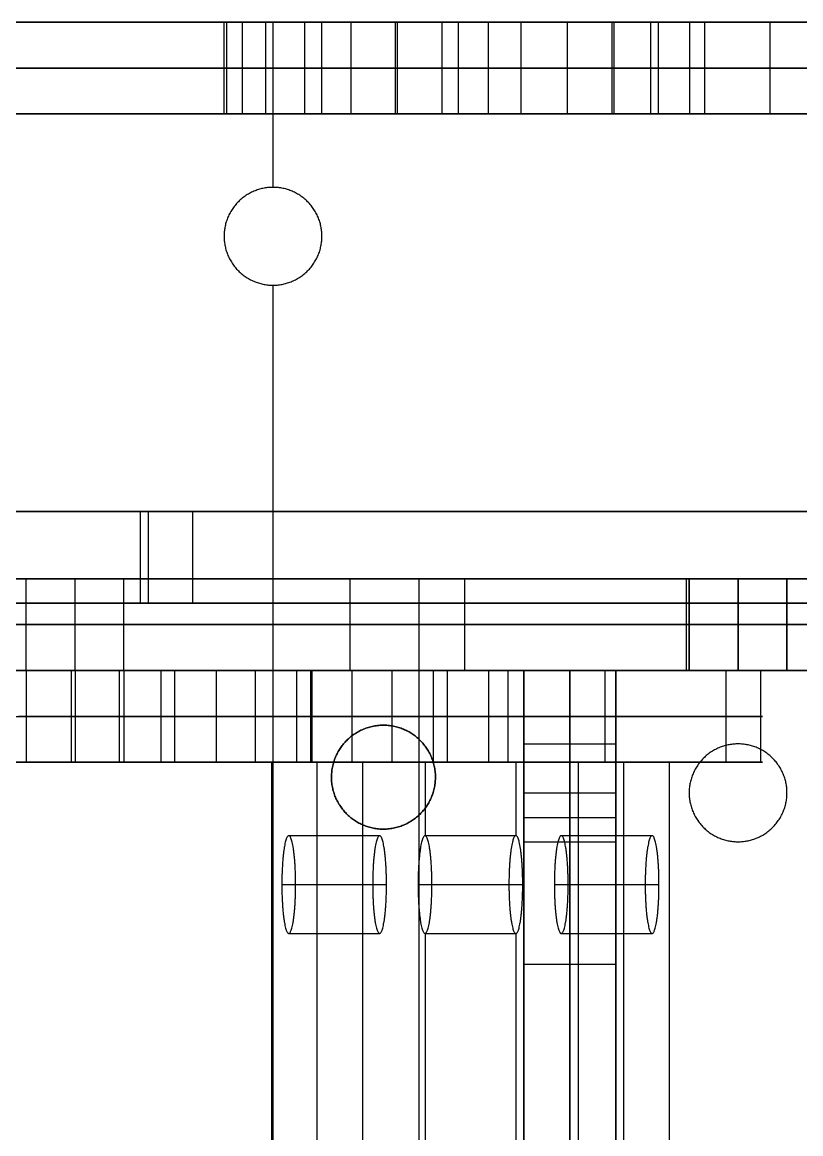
# Model space of a CAD drawing. Header units: millimetres. Extents: x -232 to 139, y -100 to 100.
# Drawn here: x 10.69 to 36.14, y 15.15 to 51.5 of the extents above; entities that cross this region are included whole.
import ezdxf

# ---------------------------------------------------------------- set-up
doc = ezdxf.new("R2010")
doc.units = ezdxf.units.MM
doc.header["$MEASUREMENT"] = 0
doc.layers.add('body', color=30, linetype='Continuous', true_color=0xff8000)

msp = doc.modelspace()

# ---------------------------------------------------------------- linework, layer by layer
at = {"layer": 'body'}
for p, q in [((18.887, 51.5, 90.817), (18.887, 51.5, 73.386)), ((18.887, 51.5, 46.123), (18.887, 51.5, 13.6)), ((18.887, 51.5, 10.4), (18.887, 51.5, 5)), ((30.014, 51.5, 57.149), (52.554, 51.5, 57.149)), ((18.887, 48.5, 90.817), (18.887, 48.5, 73.386)), ((18.887, 48.5, 46.123), (18.887, 48.5, 13.6)), ((18.887, 48.5, 10.4), (18.887, 48.5, 5)), ((18.887, 46.1, 5), (18.887, 48.5, 5)), ((18.887, 46.1, 8), (18.887, 48.5, 8)), ((30.014, 48.5, 57.149), (52.554, 48.5, 57.149)), ((18.887, 10.7, 5), (18.887, 42.9, 5)), ((18.887, 10.7, 8), (18.887, 42.9, 8)), ((61.395, 33.3, 229.141), (-11.074, 33.3, 229.141)), ((23.661, -33.3, 274.869), (23.661, 33.3, 274.869)), ((23.661, -33.3, 277.869), (23.661, 33.3, 277.869)), ((25.161, 33.3, 197.381), (25.161, 33.3, 274.869)), ((61.395, 30.3, 229.141), (-11.074, 30.3, 229.141)), ((25.858, 30.3, 125.732), (-5.192, 30.3, 130.148)), ((2.963, 30.3, 76.112), (20.151, 30.3, 196.98)), ((25.161, 30.3, 197.381), (25.161, 30.3, 274.869)), ((27.092, 10.695, 236.125), (27.092, 30.3, 236.125)), ((30.092, 10.695, 236.125), (30.092, 30.3, 236.125)), ((25.858, 27.3, 125.732), (-5.192, 27.3, 130.148)), ((2.963, 27.3, 76.112), (20.151, 27.3, 196.98)), ((23.857, 27.3, 132.966), (23.857, 24.9, 132.966)), ((26.827, 27.3, 132.543), (26.827, 24.9, 132.543)), ((23.857, 21.7, 132.966), (23.857, -21.7, 132.966)), ((26.827, 21.7, 132.543), (26.827, -21.7, 132.543))]:
    msp.add_line(p, q, dxfattribs=at)
for points in [[(69.887, 51.5, 5), (18.887, 51.5, 5), (-32.113, 51.5, 5)], [(-11.878, 51.5, 73.908), (2.749, 51.5, 59.261), (17.376, 51.5, 44.614)], [(0.406, 51.5, 109.298), (35.146, 51.5, 74.557), (69.887, 51.5, 39.816)], [(32.518, 51.5, 59.736), (17.891, 51.5, 74.383), (3.264, 51.5, 89.03)], [(17.287, 48.5, 12), (17.287, 50, 12), (17.287, 51.5, 12)], [(17.376, 48.5, 44.614), (17.376, 50, 44.614), (17.376, 51.5, 44.614)], [(17.376, 51.5, 44.614), (18.649, 51.5, 45.886), (19.923, 51.5, 47.158)], [(17.891, 48.5, 74.383), (17.891, 50, 74.383), (17.891, 51.5, 74.383)], [(18.649, 48.5, 45.886), (18.649, 50, 45.886), (18.649, 51.5, 45.886)], [(18.887, 48.5, 5), (18.887, 50, 5), (18.887, 51.5, 5)], [(18.887, 48.5, 10.4), (18.887, 50, 10.4), (18.887, 51.5, 10.4)], [(18.887, 48.5, 13.6), (18.887, 50, 13.6), (18.887, 51.5, 13.6)], [(19.923, 48.5, 47.158), (19.923, 50, 47.158), (19.923, 51.5, 47.158)], [(19.923, 51.5, 47.158), (21.442, 51.5, 45.637), (22.961, 51.5, 44.115)], [(20.487, 48.5, 12), (20.487, 50, 12), (20.487, 51.5, 12)], [(21.442, 48.5, 45.637), (21.442, 50, 45.637), (21.442, 51.5, 45.637)], [(22.895, 48.5, 50.126), (22.895, 50, 50.126), (22.895, 51.5, 50.126)], [(25.933, 51.5, 47.083), (24.414, 51.5, 48.605), (22.895, 51.5, 50.126)], [(22.895, 51.5, 50.126), (24.947, 51.5, 52.175), (26.999, 51.5, 54.224)], [(22.961, 48.5, 44.115), (22.961, 50, 44.115), (22.961, 51.5, 44.115)], [(24.414, 48.5, 48.605), (24.414, 50, 48.605), (24.414, 51.5, 48.605)], [(24.947, 48.5, 52.175), (24.947, 50, 52.175), (24.947, 51.5, 52.175)], [(25.931, 48.5, 44.113), (25.931, 50, 44.113), (25.931, 51.5, 44.113)], [(25.933, 48.5, 47.083), (25.933, 50, 47.083), (25.933, 51.5, 47.083)], [(26.999, 51.5, 54.224), (28.518, 51.5, 52.703), (30.037, 51.5, 51.182)], [(26.999, 48.5, 54.224), (26.999, 50, 54.224), (26.999, 51.5, 54.224)], [(28.518, 48.5, 52.703), (28.518, 50, 52.703), (28.518, 51.5, 52.703)], [(29.971, 48.5, 57.192), (29.971, 50, 57.192), (29.971, 51.5, 57.192)], [(33.009, 51.5, 54.149), (31.49, 51.5, 55.671), (29.971, 51.5, 57.192)], [(29.971, 51.5, 57.192), (31.244, 51.5, 58.464), (32.518, 51.5, 59.736)], [(30.037, 48.5, 51.182), (30.037, 50, 51.182), (30.037, 51.5, 51.182)], [(31.244, 48.5, 58.464), (31.244, 50, 58.464), (31.244, 51.5, 58.464)], [(31.49, 48.5, 55.671), (31.49, 50, 55.671), (31.49, 51.5, 55.671)], [(32.518, 48.5, 59.736), (32.518, 50, 59.736), (32.518, 51.5, 59.736)], [(33.007, 48.5, 51.18), (33.007, 50, 51.18), (33.007, 51.5, 51.18)], [(33.009, 48.5, 54.149), (33.009, 50, 54.149), (33.009, 51.5, 54.149)], [(35.146, 48.5, 74.557), (35.146, 50, 74.557), (35.146, 51.5, 74.557)], [(69.887, 50, 5), (18.887, 50, 5), (-32.113, 50, 5)], [(-11.878, 50, 73.908), (2.749, 50, 59.261), (17.376, 50, 44.614)], [(0.406, 50, 109.298), (35.146, 50, 74.557), (69.887, 50, 39.816)], [(32.518, 50, 59.736), (17.891, 50, 74.383), (3.264, 50, 89.03)], [(17.376, 50, 44.614), (18.649, 50, 45.886), (19.923, 50, 47.158)], [(19.923, 50, 47.158), (21.442, 50, 45.637), (22.961, 50, 44.115)], [(25.933, 50, 47.083), (24.414, 50, 48.605), (22.895, 50, 50.126)], [(22.895, 50, 50.126), (24.947, 50, 52.175), (26.999, 50, 54.224)], [(26.999, 50, 54.224), (28.518, 50, 52.703), (30.037, 50, 51.182)], [(33.009, 50, 54.149), (31.49, 50, 55.671), (29.971, 50, 57.192)], [(29.971, 50, 57.192), (31.244, 50, 58.464), (32.518, 50, 59.736)], [(69.887, 48.5, 5), (18.887, 48.5, 5), (-32.113, 48.5, 5)], [(66.887, 48.5, 5), (18.887, 48.5, 5), (-29.113, 48.5, 5)], [(66.887, 48.5, 8), (18.887, 48.5, 8), (-29.113, 48.5, 8)], [(66.887, 48.5, 6.5), (18.887, 48.5, 6.5), (-29.113, 48.5, 6.5)], [(-11.878, 48.5, 73.908), (2.749, 48.5, 59.261), (17.376, 48.5, 44.614)], [(0.406, 48.5, 109.298), (35.146, 48.5, 74.557), (69.887, 48.5, 39.816)], [(32.518, 48.5, 59.736), (17.891, 48.5, 74.383), (3.264, 48.5, 89.03)], [(17.376, 48.5, 44.614), (18.649, 48.5, 45.886), (19.923, 48.5, 47.158)], [(18.887, 48.5, 5), (18.887, 48.5, 6.5), (18.887, 48.5, 8)], [(19.923, 48.5, 47.158), (21.442, 48.5, 45.637), (22.961, 48.5, 44.115)], [(25.933, 48.5, 47.083), (24.414, 48.5, 48.605), (22.895, 48.5, 50.126)], [(22.895, 48.5, 50.126), (24.947, 48.5, 52.175), (26.999, 48.5, 54.224)], [(26.999, 48.5, 54.224), (28.518, 48.5, 52.703), (30.037, 48.5, 51.182)], [(33.009, 48.5, 54.149), (31.49, 48.5, 55.671), (29.971, 48.5, 57.192)], [(29.971, 48.5, 57.192), (31.244, 48.5, 58.464), (32.518, 48.5, 59.736)], [(18.887, 46.1, 8), (18.887, 46.1, 6.5), (18.887, 46.1, 5)], [(17.287, 44.5, 8), (17.287, 44.5, 6.5), (17.287, 44.5, 5)], [(20.487, 44.5, 8), (20.487, 44.5, 6.5), (20.487, 44.5, 5)], [(18.887, 42.9, 8), (18.887, 42.9, 6.5), (18.887, 42.9, 5)], [(14.543, 35.5, 71.814), (14.543, 34, 71.814), (14.543, 32.5, 71.814)], [(14.801, 35.5, 64.42), (14.801, 34, 64.42), (14.801, 32.5, 64.42)], [(14.801, 35.5, 64.42), (28.33, 35.5, 63.322), (41.86, 35.5, 62.223)], [(16.259, 35.5, 82.355), (16.259, 34, 82.355), (16.259, 32.5, 82.355)], [(43.091, 35.5, 80.177), (29.675, 35.5, 81.266), (16.259, 35.5, 82.355)], [(61.395, 33.3, 274.869), (23.661, 33.3, 274.869), (-14.074, 33.3, 274.869)], [(61.395, 33.3, 277.869), (23.661, 33.3, 277.869), (-14.074, 33.3, 277.869)], [(61.395, 33.3, 276.369), (23.661, 33.3, 276.369), (-14.074, 33.3, 276.369)], [(-11.074, 33.3, 274.869), (25.161, 33.3, 274.869), (61.395, 33.3, 274.869)], [(10.814, 30.3, 192.408), (10.814, 31.8, 192.408), (10.814, 33.3, 192.408)], [(12.414, 30.3, 183.414), (12.414, 31.8, 183.414), (12.414, 33.3, 183.414)], [(12.414, 30.3, 194.008), (12.414, 31.8, 194.008), (12.414, 33.3, 194.008)], [(12.414, 30.3, 190.808), (12.414, 31.8, 190.808), (12.414, 33.3, 190.808)], [(14.014, 30.3, 192.408), (14.014, 31.8, 192.408), (14.014, 33.3, 192.408)], [(21.407, 30.3, 197.381), (21.407, 31.8, 197.381), (21.407, 33.3, 197.381)], [(43.407, 33.3, 197.38), (32.407, 33.3, 197.381), (21.407, 33.3, 197.381)], [(21.407, 30.3, 192.408), (21.407, 31.8, 192.408), (21.407, 33.3, 192.408)], [(21.407, 33.3, 197.381), (21.407, 33.3, 194.894), (21.407, 33.3, 192.408)], [(21.407, 30.3, 194.894), (21.407, 31.8, 194.894), (21.407, 33.3, 194.894)], [(23.661, 33.3, 274.869), (23.661, 33.3, 276.369), (23.661, 33.3, 277.869)], [(25.161, 30.3, 274.869), (25.161, 31.8, 274.869), (25.161, 33.3, 274.869)], [(32.407, 30.3, 197.381), (32.407, 31.8, 197.381), (32.407, 33.3, 197.381)], [(32.492, 33.3, 270.869), (32.492, 31.8, 270.869), (32.492, 30.3, 270.869)], [(32.492, 33.3, 221.408), (32.492, 31.8, 221.408), (32.492, 30.3, 221.408)], [(32.492, 30.3, 246.138), (32.492, 31.8, 246.138), (32.492, 33.3, 246.138)], [(34.092, 33.3, 269.269), (34.092, 31.8, 269.269), (34.092, 30.3, 269.269)], [(34.092, 33.3, 272.469), (34.092, 31.8, 272.469), (34.092, 30.3, 272.469)], [(34.092, 33.3, 219.808), (34.092, 31.8, 219.808), (34.092, 30.3, 219.808)], [(34.092, 33.3, 223.008), (34.092, 31.8, 223.008), (34.092, 30.3, 223.008)], [(34.092, 30.3, 247.738), (34.092, 31.8, 247.738), (34.092, 33.3, 247.738)], [(34.092, 30.3, 244.538), (34.092, 31.8, 244.538), (34.092, 33.3, 244.538)], [(35.692, 33.3, 270.869), (35.692, 31.8, 270.869), (35.692, 30.3, 270.869)], [(35.692, 33.3, 221.408), (35.692, 31.8, 221.408), (35.692, 30.3, 221.408)], [(35.692, 30.3, 246.138), (35.692, 31.8, 246.138), (35.692, 33.3, 246.138)], [(14.801, 32.5, 64.42), (28.33, 32.5, 63.322), (41.86, 32.5, 62.223)], [(43.091, 32.5, 80.177), (29.675, 32.5, 81.266), (16.259, 32.5, 82.355)], [(-11.074, 31.8, 274.869), (25.161, 31.8, 274.869), (61.395, 31.8, 274.869)], [(43.407, 31.8, 197.38), (32.407, 31.8, 197.381), (21.407, 31.8, 197.381)], [(21.407, 31.8, 197.381), (21.407, 31.8, 194.894), (21.407, 31.8, 192.408)], [(-11.074, 30.3, 274.869), (25.161, 30.3, 274.869), (61.395, 30.3, 274.869)], [(29.74, 30.3, 195.616), (20.151, 30.3, 196.98), (10.562, 30.3, 198.344)], [(10.814, 30.3, 192.408), (10.814, 28.8, 192.408), (10.814, 27.3, 192.408)], [(12.286, 30.3, 61.995), (12.286, 28.8, 61.995), (12.286, 27.3, 61.995)], [(12.414, 30.3, 190.808), (12.414, 28.8, 190.808), (12.414, 27.3, 190.808)], [(12.414, 30.3, 194.008), (12.414, 28.8, 194.008), (12.414, 27.3, 194.008)], [(13.857, 30.3, 102.426), (13.857, 28.8, 102.426), (13.857, 27.3, 102.426)], [(14.014, 30.3, 192.408), (14.014, 28.8, 192.408), (14.014, 27.3, 192.408)], [(15.216, 30.3, 100.617), (15.216, 28.8, 100.617), (15.216, 27.3, 100.617)], [(15.667, 30.3, 103.785), (15.667, 28.8, 103.785), (15.667, 27.3, 103.785)], [(17.025, 30.3, 101.975), (17.025, 28.8, 101.975), (17.025, 27.3, 101.975)], [(18.299, 30.3, 72.577), (26.565, 30.3, 130.706), (34.831, 30.3, 188.834)], [(18.299, 30.3, 72.577), (18.299, 28.8, 72.577), (18.299, 27.3, 72.577)], [(18.312, 27.3, 133.754), (18.312, 28.8, 133.754), (18.312, 30.3, 133.754)], [(19.671, 27.3, 131.945), (19.671, 28.8, 131.945), (19.671, 30.3, 131.945)], [(20.122, 27.3, 135.113), (20.122, 28.8, 135.113), (20.122, 30.3, 135.113)], [(20.151, 30.3, 196.98), (20.151, 28.8, 196.98), (20.151, 27.3, 196.98)], [(43.407, 30.3, 197.38), (32.407, 30.3, 197.381), (21.407, 30.3, 197.381)], [(21.407, 30.3, 197.381), (21.407, 30.3, 194.894), (21.407, 30.3, 192.408)], [(21.48, 27.3, 133.304), (21.48, 28.8, 133.304), (21.48, 30.3, 133.304)], [(22.767, 30.3, 165.083), (22.767, 28.8, 165.083), (22.767, 27.3, 165.083)], [(24.126, 30.3, 163.273), (24.126, 28.8, 163.273), (24.126, 27.3, 163.273)], [(24.577, 30.3, 166.441), (24.577, 28.8, 166.441), (24.577, 27.3, 166.441)], [(25.935, 30.3, 164.632), (25.935, 28.8, 164.632), (25.935, 27.3, 164.632)], [(26.565, 30.3, 130.706), (26.565, 28.8, 130.706), (26.565, 27.3, 130.706)], [(27.092, 20.695, 217.408), (27.092, 25.498, 217.408), (27.092, 30.3, 217.408)], [(27.092, 30.3, 217.408), (28.592, 30.3, 217.408), (30.092, 30.3, 217.408)], [(27.092, 30.3, 217.408), (27.092, 30.3, 246.138), (27.092, 30.3, 274.869)], [(27.092, 30.3, 274.869), (28.592, 30.3, 274.869), (30.092, 30.3, 274.869)], [(27.092, 30.3, 274.869), (27.092, 0, 274.869), (27.092, -30.3, 274.869)], [(27.092, 30.3, 246.138), (28.592, 30.3, 246.138), (30.092, 30.3, 246.138)], [(28.592, 20.695, 217.408), (28.592, 25.498, 217.408), (28.592, 30.3, 217.408)], [(28.592, 30.3, 217.408), (28.592, 30.3, 246.138), (28.592, 30.3, 274.869)], [(28.592, 30.3, 274.869), (28.592, 0, 274.869), (28.592, -30.3, 274.869)], [(29.74, 30.3, 195.616), (29.74, 28.8, 195.616), (29.74, 27.3, 195.616)], [(30.092, 20.695, 217.408), (30.092, 25.498, 217.408), (30.092, 30.3, 217.408)], [(30.092, 30.3, 217.408), (30.092, 30.3, 246.138), (30.092, 30.3, 274.869)], [(30.092, 30.3, 274.869), (30.092, 0, 274.869), (30.092, -30.3, 274.869)], [(33.691, 30.3, 193.28), (33.691, 28.8, 193.28), (33.691, 27.3, 193.28)], [(34.831, 30.3, 188.834), (34.831, 28.8, 188.834), (34.831, 27.3, 188.834)], [(29.74, 28.8, 195.616), (20.151, 28.8, 196.98), (10.562, 28.8, 198.344)], [(18.299, 28.8, 72.577), (26.565, 28.8, 130.706), (34.831, 28.8, 188.834)], [(23.59, 28.114, 5), (23.59, 28.114, 6.5), (23.59, 28.114, 8)], [(21.195, 27.904, 5), (21.195, 27.904, 6.5), (21.195, 27.904, 8)], [(27.092, 27.9, 246.138), (28.592, 27.9, 246.138), (30.092, 27.9, 246.138)], [(27.092, 27.9, 221.408), (28.592, 27.9, 221.408), (30.092, 27.9, 221.408)], [(27.092, 27.9, 270.869), (28.592, 27.9, 270.869), (30.092, 27.9, 270.869)], [(34.092, 27.9, 274.869), (34.092, 27.9, 276.369), (34.092, 27.9, 277.869)], [(29.74, 27.3, 195.616), (20.151, 27.3, 196.98), (10.562, 27.3, 198.344)], [(18.299, 27.3, 72.577), (26.565, 27.3, 130.706), (34.831, 27.3, 188.834)], [(21.809, 27.3, 97.255), (20.323, 27.3, 97.466), (18.838, 27.3, 97.677)], [(28.875, 27.3, 168.254), (23.857, 27.3, 132.966), (18.838, 27.3, 97.677)], [(18.838, 27.3, 97.677), (18.838, 0, 97.677), (18.838, -27.3, 97.677)], [(30.36, 27.3, 168.043), (25.342, 27.3, 132.755), (20.323, 27.3, 97.466)], [(20.323, 27.3, 97.466), (20.323, 0, 97.466), (20.323, -27.3, 97.466)], [(31.845, 27.3, 167.832), (26.827, 27.3, 132.543), (21.809, 27.3, 97.255)], [(21.809, 27.3, 97.255), (21.809, 0, 97.255), (21.809, -27.3, 97.255)], [(26.827, 27.3, 132.543), (25.342, 27.3, 132.755), (23.857, 27.3, 132.966)], [(31.845, 27.3, 167.832), (30.36, 27.3, 168.043), (28.875, 27.3, 168.254)], [(28.875, -27.3, 168.254), (28.875, 0, 168.254), (28.875, 27.3, 168.254)], [(30.36, -27.3, 168.043), (30.36, 0, 168.043), (30.36, 27.3, 168.043)], [(31.845, -27.3, 167.832), (31.845, 0, 167.832), (31.845, 27.3, 167.832)], [(27.092, 26.3, 219.808), (28.592, 26.3, 219.808), (30.092, 26.3, 219.808)], [(27.092, 26.3, 223.008), (28.592, 26.3, 223.008), (30.092, 26.3, 223.008)], [(27.092, 26.3, 247.738), (28.592, 26.3, 247.738), (30.092, 26.3, 247.738)], [(27.092, 26.3, 244.538), (28.592, 26.3, 244.538), (30.092, 26.3, 244.538)], [(27.092, 26.3, 269.269), (28.592, 26.3, 269.269), (30.092, 26.3, 269.269)], [(27.092, 26.3, 272.469), (28.592, 26.3, 272.469), (30.092, 26.3, 272.469)], [(32.492, 26.3, 274.869), (32.492, 26.3, 276.369), (32.492, 26.3, 277.869)], [(35.692, 26.3, 274.869), (35.692, 26.3, 276.369), (35.692, 26.3, 277.869)], [(21.405, 25.509, 5), (21.405, 25.509, 6.5), (21.405, 25.509, 8)], [(23.8, 25.719, 5), (23.8, 25.719, 6.5), (23.8, 25.719, 8)], [(27.092, 25.498, 217.408), (28.592, 25.498, 217.408), (30.092, 25.498, 217.408)], [(19.402, 24.9, 101.637), (20.887, 24.9, 101.426), (22.372, 24.9, 101.215)], [(23.857, 24.9, 132.966), (25.342, 24.9, 132.755), (26.827, 24.9, 132.543)], [(28.311, 24.9, 164.294), (29.797, 24.9, 164.083), (31.282, 24.9, 163.872)], [(27.092, 24.7, 221.408), (28.592, 24.7, 221.408), (30.092, 24.7, 221.408)], [(27.092, 24.7, 270.869), (28.592, 24.7, 270.869), (30.092, 24.7, 270.869)], [(27.092, 24.7, 246.138), (28.592, 24.7, 246.138), (30.092, 24.7, 246.138)], [(34.092, 24.7, 274.869), (34.092, 24.7, 276.369), (34.092, 24.7, 277.869)], [(19.176, 23.3, 100.053), (20.661, 23.3, 99.842), (22.146, 23.3, 99.631)], [(19.627, 23.3, 103.222), (21.112, 23.3, 103.01), (22.597, 23.3, 102.799)], [(23.631, 23.3, 131.382), (25.116, 23.3, 131.171), (26.601, 23.3, 130.959)], [(24.082, 23.3, 134.55), (25.567, 23.3, 134.339), (27.052, 23.3, 134.128)], [(28.086, 23.3, 162.71), (29.571, 23.3, 162.499), (31.056, 23.3, 162.288)], [(28.537, 23.3, 165.878), (30.022, 23.3, 165.667), (31.507, 23.3, 165.456)], [(19.402, 21.7, 101.637), (20.887, 21.7, 101.426), (22.372, 21.7, 101.215)], [(23.857, 21.7, 132.966), (25.342, 21.7, 132.755), (26.827, 21.7, 132.543)], [(28.311, 21.7, 164.294), (29.797, 21.7, 164.083), (31.282, 21.7, 163.872)], [(27.092, -20.695, 197.381), (27.092, 0, 197.381), (27.092, 20.695, 197.381)], [(27.092, 20.695, 197.381), (28.592, 20.695, 197.381), (30.092, 20.695, 197.381)], [(27.092, 20.695, 197.381), (27.092, 20.695, 207.394), (27.092, 20.695, 217.408)], [(27.092, 20.695, 217.408), (28.592, 20.695, 217.408), (30.092, 20.695, 217.408)], [(27.092, 20.695, 207.394), (28.592, 20.695, 207.394), (30.092, 20.695, 207.394)], [(28.592, -20.695, 197.381), (28.592, 0, 197.381), (28.592, 20.695, 197.381)], [(28.592, 20.695, 197.381), (28.592, 20.695, 207.394), (28.592, 20.695, 217.408)], [(30.092, -20.695, 197.381), (30.092, 0, 197.381), (30.092, 20.695, 197.381)], [(30.092, 20.695, 197.381), (30.092, 20.695, 207.394), (30.092, 20.695, 217.408)]]:
    msp.add_open_spline(points, degree=2, dxfattribs=at)
at = {"layer": 'body', "extrusion": (4.66294e-14, 1, 0)}
msp.add_rational_spline([(20.487, 51.5, 12), (20.487, 51.5, 13.6), (18.887, 51.5, 13.6), (17.287, 51.5, 13.6), (17.287, 51.5, 12), (17.287, 51.5, 10.4), (18.887, 51.5, 10.4), (20.487, 51.5, 10.4), (20.487, 51.5, 12)], [0.999999860338, 0.707106851018, 1, 0.707106781187, 1, 0.707106781187, 1, 0.707106781187, 1], degree=2, knots=[0, 0, 0, 2.513274, 2.513274, 5.026548, 5.026548, 7.539822, 7.539822, 10.053096, 10.053096, 10.053096], dxfattribs=at)
at = {"layer": 'body', "extrusion": (-1.51924e-13, -1, 1.30034e-15)}
for points in [[(22.961, 51.5, 44.115), (24.445, 51.5, 42.629), (25.931, 51.5, 44.113), (27.417, 51.5, 45.597), (25.933, 51.5, 47.083)], [(22.961, 50, 44.115), (24.445, 50, 42.629), (25.931, 50, 44.113), (27.417, 50, 45.597), (25.933, 50, 47.083)], [(22.961, 48.5, 44.115), (24.445, 48.5, 42.629), (25.931, 48.5, 44.113), (27.417, 48.5, 45.597), (25.933, 48.5, 47.083)]]:
    msp.add_rational_spline(points, [1, 0.707106781187, 1, 0.707106781187, 1], degree=2, knots=[514.456838, 514.456838, 514.456838, 517.75551, 517.75551, 521.054182, 521.054182, 521.054182], dxfattribs=at)
at = {"layer": 'body', "extrusion": (1.5073e-13, 1, 2.28926e-15)}
msp.add_rational_spline([(30.037, 51.5, 51.182), (31.521, 51.5, 49.696), (33.007, 51.5, 51.18), (34.493, 51.5, 52.663), (33.009, 51.5, 54.149)], [1, 0.707106781187, 1, 0.707106781187, 1], degree=2, knots=[365.864804, 365.864804, 365.864804, 369.163476, 369.163476, 372.462148, 372.462148, 372.462148], dxfattribs=at)
at = {"layer": 'body', "extrusion": (1.51924e-13, 1, -1.30034e-15)}
for points in [[(30.037, 50, 51.182), (31.521, 50, 49.696), (33.007, 50, 51.18), (34.493, 50, 52.663), (33.009, 50, 54.149)], [(30.037, 48.5, 51.182), (31.521, 48.5, 49.696), (33.007, 48.5, 51.18), (34.493, 48.5, 52.663), (33.009, 48.5, 54.149)]]:
    msp.add_rational_spline(points, [1, 0.707106781187, 1, 0.707106781187, 1], degree=2, knots=[365.864804, 365.864804, 365.864804, 369.163476, 369.163476, 372.462148, 372.462148, 372.462148], dxfattribs=at)
at = {"layer": 'body', "extrusion": (2.66454e-14, 1, 0)}
msp.add_rational_spline([(20.487, 48.5, 12), (20.487, 48.5, 13.6), (18.887, 48.5, 13.6), (17.287, 48.5, 13.6), (17.287, 48.5, 12), (17.287, 48.5, 10.4), (18.887, 48.5, 10.4), (20.487, 48.5, 10.4), (20.487, 48.5, 12)], [0.999999860338, 0.707106851018, 1, 0.707106781187, 1, 0.707106781187, 1, 0.707106781187, 1], degree=2, knots=[0, 0, 0, 2.513274, 2.513274, 5.026548, 5.026548, 7.539822, 7.539822, 10.053096, 10.053096, 10.053096], dxfattribs=at)
at = {"layer": 'body'}
for points, weights, knots in [([(18.887, 46.1, 5), (20.487, 46.1, 5), (20.487, 44.5, 5), (20.487, 42.9, 5), (18.887, 42.9, 5), (17.287, 42.9, 5), (17.287, 44.5, 5), (17.287, 46.1, 5), (18.887, 46.1, 5)], [0.999999860338, 0.707106851018, 1, 0.707106781187, 1, 0.707106781187, 1, 0.707106781187, 1], [0, 0, 0, 2.513274, 2.513274, 5.026548, 5.026548, 7.539822, 7.539822, 10.053096, 10.053096, 10.053096]), ([(18.887, 46.1, 8), (20.487, 46.1, 8), (20.487, 44.5, 8), (20.487, 42.9, 8), (18.887, 42.9, 8), (17.287, 42.9, 8), (17.287, 44.5, 8), (17.287, 46.1, 8), (18.887, 46.1, 8)], [0.999999860338, 0.707106851018, 1, 0.707106781187, 1, 0.707106781187, 1, 0.707106781187, 1], [0, 0, 0, 2.513274, 2.513274, 5.026548, 5.026548, 7.539822, 7.539822, 10.053096, 10.053096, 10.053096]), ([(23.8, 25.719, 5), (22.707, 24.417, 5), (21.405, 25.509, 5), (20.103, 26.602, 5), (21.195, 27.904, 5), (22.288, 29.207, 5), (23.59, 28.114, 5), (24.893, 27.021, 5), (23.8, 25.719, 5)], [0.999999860338, 0.707106851018, 1, 0.707106781187, 1, 0.707106781187, 1, 0.707106781187, 1], [-10.681415, -10.681415, -10.681415, -8.011062, -8.011062, -5.340708, -5.340708, -2.670354, -2.670354, 0, 0, 0]), ([(23.8, 25.719, 8), (22.707, 24.417, 8), (21.405, 25.509, 8), (20.103, 26.602, 8), (21.195, 27.904, 8), (22.288, 29.207, 8), (23.59, 28.114, 8), (24.893, 27.021, 8), (23.8, 25.719, 8)], [0.999999860338, 0.707106851018, 1, 0.707106781187, 1, 0.707106781187, 1, 0.707106781187, 1], [-10.681415, -10.681415, -10.681415, -8.011062, -8.011062, -5.340708, -5.340708, -2.670354, -2.670354, 0, 0, 0]), ([(23.8, 25.719, 8), (24.893, 27.021, 8), (23.59, 28.114, 8), (22.288, 29.207, 8), (21.195, 27.904, 8), (20.103, 26.602, 8), (21.405, 25.509, 8), (22.707, 24.417, 8), (23.8, 25.719, 8)], [1, 0.707106781187, 1, 0.707106781187, 1, 0.707106781187, 1, 0.707106781187, 1], [0, 0, 0, 2.670354, 2.670354, 5.340708, 5.340708, 8.011061, 8.011061, 10.681415, 10.681415, 10.681415]), ([(34.092, 24.7, 274.869), (32.492, 24.7, 274.869), (32.492, 26.3, 274.869), (32.492, 27.9, 274.869), (34.092, 27.9, 274.869), (35.692, 27.9, 274.869), (35.692, 26.3, 274.869), (35.692, 24.7, 274.869), (34.092, 24.7, 274.869)], [1, 0.707106781187, 1, 0.707106781187, 1, 0.707106781187, 1, 0.707106781187, 1], [0, 0, 0, 2.513274, 2.513274, 5.026548, 5.026548, 7.539822, 7.539822, 10.053096, 10.053096, 10.053096]), ([(34.092, 24.7, 277.869), (32.492, 24.7, 277.869), (32.492, 26.3, 277.869), (32.492, 27.9, 277.869), (34.092, 27.9, 277.869), (35.692, 27.9, 277.869), (35.692, 26.3, 277.869), (35.692, 24.7, 277.869), (34.092, 24.7, 277.869)], [1, 0.707106781187, 1, 0.707106781187, 1, 0.707106781187, 1, 0.707106781187, 1], [0, 0, 0, 2.513274, 2.513274, 5.026548, 5.026548, 7.539822, 7.539822, 10.053096, 10.053096, 10.053096])]:
    msp.add_rational_spline(points, weights, degree=2, knots=knots, dxfattribs=at)
at = {"layer": 'body', "extrusion": (0, -1, 0)}
for points in [[(16.259, 35.5, 82.355), (10.447, 35.5, 92.28), (-0.766, 35.5, 89.721), (-11.978, 35.5, 87.163), (-12.91, 35.5, 75.7), (-13.842, 35.5, 64.237), (-3.19, 35.5, 59.901), (7.462, 35.5, 55.565), (14.801, 35.5, 64.42)], [(16.259, 32.5, 82.355), (10.447, 32.5, 92.28), (-0.766, 32.5, 89.721), (-11.978, 32.5, 87.163), (-12.91, 32.5, 75.7), (-13.842, 32.5, 64.237), (-3.19, 32.5, 59.901), (7.462, 32.5, 55.565), (14.801, 32.5, 64.42)]]:
    msp.add_rational_spline(points, [1, 0.806451334521, 1, 0.806451334521, 1, 0.806451334521, 1, 0.806451334521, 1], degree=2, knots=[0, 0, 0, 20.490675, 20.490675, 40.981349, 40.981349, 61.472024, 61.472024, 81.962699, 81.962699, 81.962699], dxfattribs=at)
at = {"layer": 'body', "extrusion": (0, 1, 0)}
for points, weights, knots in [([(14.543, 35.5, 71.814), (12.898, 35.5, 71.947), (13.032, 35.5, 73.592), (13.165, 35.5, 75.236), (14.81, 35.5, 75.103), (16.454, 35.5, 74.969), (16.321, 35.5, 73.325), (16.187, 35.5, 71.68), (14.543, 35.5, 71.814)], [1, 0.707106781187, 1, 0.707106781187, 1, 0.707106781187, 1, 0.707106781187, 1], [198.30624, 198.30624, 198.30624, 200.898054, 200.898054, 203.489868, 203.489868, 206.081682, 206.081682, 208.673496, 208.673496, 208.673496]), ([(21.407, 33.3, 192.408), (21.407, 33.3, 183.414), (12.414, 33.3, 183.414), (3.42, 33.3, 183.414), (3.42, 33.3, 192.408)], [1, 0.707106781187, 1, 0.707106781187, 1], [-621.510071, -621.510071, -621.510071, -607.382583, -607.382583, -593.255096, -593.255096, -593.255096]), ([(14.014, 33.3, 192.408), (14.014, 33.3, 194.008), (12.414, 33.3, 194.008), (10.814, 33.3, 194.008), (10.814, 33.3, 192.408), (10.814, 33.3, 190.808), (12.414, 33.3, 190.808), (14.014, 33.3, 190.808), (14.014, 33.3, 192.408)], [1, 0.707106781187, 1, 0.707106781187, 1, 0.707106781187, 1, 0.707106781187, 1], [-573.788103, -573.788103, -573.788103, -571.274829, -571.274829, -568.761555, -568.761555, -566.248281, -566.248281, -563.735007, -563.735007, -563.735007]), ([(14.543, 32.5, 71.814), (12.898, 32.5, 71.947), (13.032, 32.5, 73.592), (13.165, 32.5, 75.236), (14.81, 32.5, 75.103), (16.454, 32.5, 74.969), (16.321, 32.5, 73.325), (16.187, 32.5, 71.68), (14.543, 32.5, 71.814)], [1, 0.707106781187, 1, 0.707106781187, 1, 0.707106781187, 1, 0.707106781187, 1], [198.30624, 198.30624, 198.30624, 200.898054, 200.898054, 203.489868, 203.489868, 206.081682, 206.081682, 208.673496, 208.673496, 208.673496]), ([(21.407, 31.8, 192.408), (21.407, 31.8, 183.414), (12.414, 31.8, 183.414), (3.42, 31.8, 183.414), (3.42, 31.8, 192.408)], [1, 0.707106781187, 1, 0.707106781187, 1], [-621.510071, -621.510071, -621.510071, -607.382583, -607.382583, -593.255096, -593.255096, -593.255096]), ([(14.014, 31.8, 192.408), (14.014, 31.8, 194.008), (12.414, 31.8, 194.008), (10.814, 31.8, 194.008), (10.814, 31.8, 192.408), (10.814, 31.8, 190.808), (12.414, 31.8, 190.808), (14.014, 31.8, 190.808), (14.014, 31.8, 192.408)], [1, 0.707106781187, 1, 0.707106781187, 1, 0.707106781187, 1, 0.707106781187, 1], [-573.788103, -573.788103, -573.788103, -571.274829, -571.274829, -568.761555, -568.761555, -566.248281, -566.248281, -563.735007, -563.735007, -563.735007]), ([(14.014, 30.3, 192.408), (14.014, 30.3, 194.008), (12.414, 30.3, 194.008), (10.814, 30.3, 194.008), (10.814, 30.3, 192.408), (10.814, 30.3, 190.808), (12.414, 30.3, 190.808), (14.014, 30.3, 190.808), (14.014, 30.3, 192.408)], [1, 0.707106781187, 1, 0.707106781187, 1, 0.707106781187, 1, 0.707106781187, 1], [-573.788103, -573.788103, -573.788103, -571.274829, -571.274829, -568.761555, -568.761555, -566.248281, -566.248281, -563.735007, -563.735007, -563.735007])]:
    msp.add_rational_spline(points, weights, degree=2, knots=knots, dxfattribs=at)
at = {"layer": 'body', "extrusion": (-1.33227e-14, -1, 0)}
msp.add_rational_spline([(32.492, 33.3, 270.869), (32.492, 33.3, 269.269), (34.092, 33.3, 269.269), (35.692, 33.3, 269.269), (35.692, 33.3, 270.869), (35.692, 33.3, 272.469), (34.092, 33.3, 272.469), (32.492, 33.3, 272.469), (32.492, 33.3, 270.869)], [1, 0.707106781187, 1, 0.707106781187, 1, 0.707106781187, 1, 0.707106781187, 1], degree=2, knots=[-10.053096, -10.053096, -10.053096, -7.539822, -7.539822, -5.026548, -5.026548, -2.513274, -2.513274, 0, 0, 0], dxfattribs=at)
at = {"layer": 'body', "extrusion": (-2.22045e-15, -1, 0)}
msp.add_rational_spline([(32.492, 33.3, 221.408), (32.492, 33.3, 219.808), (34.092, 33.3, 219.808), (35.692, 33.3, 219.808), (35.692, 33.3, 221.408), (35.692, 33.3, 223.008), (34.092, 33.3, 223.008), (32.492, 33.3, 223.008), (32.492, 33.3, 221.408)], [0.999999860338, 0.707106851018, 1, 0.707106781187, 1, 0.707106781187, 1, 0.707106851018, 0.999999860338], degree=2, knots=[-10.053096, -10.053096, -10.053096, -7.539823, -7.539823, -5.026548, -5.026548, -2.513274, -2.513274, 0, 0, 0], dxfattribs=at)
at = {"layer": 'body', "extrusion": (-2.22045e-14, -1, 0)}
msp.add_rational_spline([(32.492, 33.3, 246.138), (32.492, 33.3, 244.538), (34.092, 33.3, 244.538), (35.692, 33.3, 244.538), (35.692, 33.3, 246.138), (35.692, 33.3, 247.738), (34.092, 33.3, 247.738), (32.492, 33.3, 247.738), (32.492, 33.3, 246.138)], [0.999999860338, 0.707106851018, 1, 0.707106781187, 1, 0.707106781187, 1, 0.707106851018, 0.999999860338], degree=2, knots=[-10.053096, -10.053096, -10.053096, -7.539823, -7.539823, -5.026548, -5.026548, -2.513274, -2.513274, 0, 0, 0], dxfattribs=at)
at = {"layer": 'body', "extrusion": (7.57574e-14, 1, -2.01687e-16)}
msp.add_rational_spline([(-12.751, 30.3, 76.993), (-13.83, 30.3, 70.479), (-9.926, 30.3, 65.154), (-6.022, 30.3, 59.829), (0.515, 30.3, 58.9), (7.052, 30.3, 57.97), (12.286, 30.3, 61.995), (17.52, 30.3, 66.021), (18.299, 30.3, 72.577)], [1, 0.921670239148, 1, 0.921670239148, 1, 0.921670239148, 1, 0.921670239148, 1], degree=2, knots=[-205.634691, -205.634691, -205.634691, -193.135582, -193.135582, -180.636473, -180.636473, -168.137364, -168.137364, -155.638255, -155.638255, -155.638255], dxfattribs=at)
at = {"layer": 'body', "extrusion": (2.12212e-29, 1, 3.95016e-16)}
msp.add_rational_spline([(21.407, 30.3, 192.408), (21.407, 30.3, 183.414), (12.414, 30.3, 183.414), (3.42, 30.3, 183.414), (3.42, 30.3, 192.408)], [1, 0.707106781187, 1, 0.707106781187, 1], degree=2, knots=[-621.510071, -621.510071, -621.510071, -607.382583, -607.382583, -593.255096, -593.255096, -593.255096], dxfattribs=at)
at = {"layer": 'body', "extrusion": (-7.54952e-14, -1, 2.41587e-19)}
for points in [[(14.014, 30.3, 192.408), (14.014, 30.3, 190.808), (12.414, 30.3, 190.808), (10.814, 30.3, 190.808), (10.814, 30.3, 192.408), (10.814, 30.3, 194.008), (12.414, 30.3, 194.008), (14.014, 30.3, 194.008), (14.014, 30.3, 192.408)], [(14.014, 28.8, 192.408), (14.014, 28.8, 190.808), (12.414, 28.8, 190.808), (10.814, 28.8, 190.808), (10.814, 28.8, 192.408), (10.814, 28.8, 194.008), (12.414, 28.8, 194.008), (14.014, 28.8, 194.008), (14.014, 28.8, 192.408)], [(14.014, 27.3, 192.408), (14.014, 27.3, 190.808), (12.414, 27.3, 190.808), (10.814, 27.3, 190.808), (10.814, 27.3, 192.408), (10.814, 27.3, 194.008), (12.414, 27.3, 194.008), (14.014, 27.3, 194.008), (14.014, 27.3, 192.408)]]:
    msp.add_rational_spline(points, [1, 0.707106781187, 1, 0.707106781187, 1, 0.707106781187, 1, 0.707106781187, 1], degree=2, knots=[-144.95684, -144.95684, -144.95684, -142.443566, -142.443566, -139.930292, -139.930292, -137.417018, -137.417018, -134.903744, -134.903744, -134.903744], dxfattribs=at)
at = {"layer": 'body', "extrusion": (2.81386e-13, -1, -4.00137e-14)}
for points, knots in [([(17.025, 30.3, 101.975), (16.8, 30.3, 100.391), (15.216, 30.3, 100.617), (13.632, 30.3, 100.842), (13.857, 30.3, 102.426), (14.083, 30.3, 104.01), (15.667, 30.3, 103.785), (17.251, 30.3, 103.559), (17.025, 30.3, 101.975)], [0, 0, 0, 2.513274, 2.513274, 5.026549, 5.026549, 7.539823, 7.539823, 10.053096, 10.053096, 10.053096]), ([(21.48, 30.3, 133.304), (21.255, 30.3, 131.72), (19.671, 30.3, 131.945), (18.087, 30.3, 132.17), (18.312, 30.3, 133.754), (18.538, 30.3, 135.338), (20.122, 30.3, 135.113), (21.706, 30.3, 134.888), (21.48, 30.3, 133.304)], [-10.053096, -10.053096, -10.053096, -7.539823, -7.539823, -5.026548, -5.026548, -2.513273, -2.513273, 0, 0, 0])]:
    msp.add_rational_spline(points, [0.999999860338, 0.707106851018, 1, 0.707106781187, 1, 0.707106781187, 1, 0.707106920849, 0.999999720675], degree=2, knots=knots, dxfattribs=at)
at = {"layer": 'body', "extrusion": (-2.81386e-13, 1, 4.00138e-14)}
msp.add_rational_spline([(25.935, 30.3, 164.632), (25.71, 30.3, 163.048), (24.126, 30.3, 163.273), (22.542, 30.3, 163.499), (22.767, 30.3, 165.083), (22.993, 30.3, 166.667), (24.577, 30.3, 166.441), (26.161, 30.3, 166.216), (25.935, 30.3, 164.632)], [0.999999720675, 0.707106920849, 1, 0.707106781187, 1, 0.707106781187, 1, 0.707106851018, 0.999999860338], degree=2, knots=[-10.053096, -10.053096, -10.053096, -7.539823, -7.539823, -5.026549, -5.026549, -2.513274, -2.513274, 0, 0, 0], dxfattribs=at)
at = {"layer": 'body', "extrusion": (7.68506e-14, 1, 5.96876e-16)}
msp.add_rational_spline([(34.831, 30.3, 188.834), (35.182, 30.3, 191.293), (33.691, 30.3, 193.28), (32.199, 30.3, 195.267), (29.74, 30.3, 195.616)], [1, 0.923841274541, 1, 0.923841274541, 1], degree=2, knots=[-361.272947, -361.272947, -361.272947, -356.562659, -356.562659, -351.852371, -351.852371, -351.852371], dxfattribs=at)
at = {"layer": 'body', "extrusion": (-1.11022e-14, -1, 0)}
msp.add_rational_spline([(32.492, 30.3, 270.869), (32.492, 30.3, 269.269), (34.092, 30.3, 269.269), (35.692, 30.3, 269.269), (35.692, 30.3, 270.869), (35.692, 30.3, 272.469), (34.092, 30.3, 272.469), (32.492, 30.3, 272.469), (32.492, 30.3, 270.869)], [1, 0.707106781187, 1, 0.707106781187, 1, 0.707106781187, 1, 0.707106781187, 1], degree=2, knots=[-10.053096, -10.053096, -10.053096, -7.539822, -7.539822, -5.026548, -5.026548, -2.513274, -2.513274, 0, 0, 0], dxfattribs=at)
at = {"layer": 'body', "extrusion": (-4.44089e-15, -1, 0)}
msp.add_rational_spline([(32.492, 30.3, 221.408), (32.492, 30.3, 219.808), (34.092, 30.3, 219.808), (35.692, 30.3, 219.808), (35.692, 30.3, 221.408), (35.692, 30.3, 223.008), (34.092, 30.3, 223.008), (32.492, 30.3, 223.008), (32.492, 30.3, 221.408)], [0.999999860338, 0.707106851018, 1, 0.707106781187, 1, 0.707106781187, 1, 0.707106851018, 0.999999860338], degree=2, knots=[-10.053096, -10.053096, -10.053096, -7.539823, -7.539823, -5.026548, -5.026548, -2.513274, -2.513274, 0, 0, 0], dxfattribs=at)
at = {"layer": 'body', "extrusion": (-1.55431e-14, -1, 0)}
msp.add_rational_spline([(32.492, 30.3, 246.138), (32.492, 30.3, 244.538), (34.092, 30.3, 244.538), (35.692, 30.3, 244.538), (35.692, 30.3, 246.138), (35.692, 30.3, 247.738), (34.092, 30.3, 247.738), (32.492, 30.3, 247.738), (32.492, 30.3, 246.138)], [0.999999860338, 0.707106851018, 1, 0.707106781187, 1, 0.707106781187, 1, 0.707106851018, 0.999999860338], degree=2, knots=[-10.053096, -10.053096, -10.053096, -7.539823, -7.539823, -5.026548, -5.026548, -2.513274, -2.513274, 0, 0, 0], dxfattribs=at)
at = {"layer": 'body', "extrusion": (7.58738e-14, 1, -2.91335e-16)}
msp.add_rational_spline([(-12.751, 28.8, 76.993), (-13.83, 28.8, 70.479), (-9.926, 28.8, 65.154), (-6.022, 28.8, 59.829), (0.515, 28.8, 58.9), (7.052, 28.8, 57.97), (12.286, 28.8, 61.995), (17.52, 28.8, 66.021), (18.299, 28.8, 72.577)], [1, 0.921670239148, 1, 0.921670239148, 1, 0.921670239148, 1, 0.921670239148, 1], degree=2, knots=[-205.634691, -205.634691, -205.634691, -193.135582, -193.135582, -180.636473, -180.636473, -168.137364, -168.137364, -155.638255, -155.638255, -155.638255], dxfattribs=at)
at = {"layer": 'body', "extrusion": (7.52335e-14, 1, -6.17076e-16)}
for points in [[(34.831, 28.8, 188.834), (35.182, 28.8, 191.293), (33.691, 28.8, 193.28), (32.199, 28.8, 195.267), (29.74, 28.8, 195.616)], [(34.831, 27.3, 188.834), (35.182, 27.3, 191.293), (33.691, 27.3, 193.28), (32.199, 27.3, 195.267), (29.74, 27.3, 195.616)]]:
    msp.add_rational_spline(points, [1, 0.923841274541, 1, 0.923841274541, 1], degree=2, knots=[-361.272947, -361.272947, -361.272947, -356.562659, -356.562659, -351.852371, -351.852371, -351.852371], dxfattribs=at)
at = {"layer": 'body', "extrusion": (-1, 1.11022e-14, 1.11022e-15)}
msp.add_rational_spline([(27.092, 24.7, 221.408), (27.092, 24.7, 223.008), (27.092, 26.3, 223.008), (27.092, 27.9, 223.008), (27.092, 27.9, 221.408), (27.092, 27.9, 219.808), (27.092, 26.3, 219.808), (27.092, 24.7, 219.808), (27.092, 24.7, 221.408)], [0.999999860338, 0.707106851018, 1, 0.707106781187, 1, 0.707106781187, 1, 0.707106851018, 0.999999860338], degree=2, knots=[0, 0, 0, 2.513274, 2.513274, 5.026548, 5.026548, 7.539823, 7.539823, 10.053096, 10.053096, 10.053096], dxfattribs=at)
at = {"layer": 'body', "extrusion": (-1, 1.33227e-14, -2.24604e-21)}
msp.add_rational_spline([(27.092, 27.9, 246.138), (27.092, 27.9, 244.538), (27.092, 26.3, 244.538), (27.092, 24.7, 244.538), (27.092, 24.7, 246.138), (27.092, 24.7, 247.738), (27.092, 26.3, 247.738), (27.092, 27.9, 247.738), (27.092, 27.9, 246.138)], [0.999999860338, 0.707106851018, 1, 0.707106781187, 1, 0.707106781187, 1, 0.707106781187, 1], degree=2, knots=[-10.053096, -10.053096, -10.053096, -7.539823, -7.539823, -5.026549, -5.026549, -2.513274, -2.513274, 0, 0, 0], dxfattribs=at)
at = {"layer": 'body', "extrusion": (1, -1.11022e-14, -1.11022e-15)}
msp.add_rational_spline([(27.092, 24.7, 270.869), (27.092, 24.7, 272.469), (27.092, 26.3, 272.469), (27.092, 27.9, 272.469), (27.092, 27.9, 270.869), (27.092, 27.9, 269.269), (27.092, 26.3, 269.269), (27.092, 24.7, 269.269), (27.092, 24.7, 270.869)], [0.999999860338, 0.707106851018, 1, 0.707106781187, 1, 0.707106781187, 1, 0.707106851018, 0.999999860338], degree=2, knots=[0, 0, 0, 2.513274, 2.513274, 5.026548, 5.026548, 7.539823, 7.539823, 10.053096, 10.053096, 10.053096], dxfattribs=at)
at = {"layer": 'body', "extrusion": (-1, 1.44329e-14, -5.5511e-16)}
msp.add_rational_spline([(30.092, 24.7, 221.408), (30.092, 24.7, 223.008), (30.092, 26.3, 223.008), (30.092, 27.9, 223.008), (30.092, 27.9, 221.408), (30.092, 27.9, 219.808), (30.092, 26.3, 219.808), (30.092, 24.7, 219.808), (30.092, 24.7, 221.408)], [0.999999860338, 0.707106851018, 1, 0.707106781187, 1, 0.707106781187, 1, 0.707106851018, 0.999999860338], degree=2, knots=[0, 0, 0, 2.513274, 2.513274, 5.026548, 5.026548, 7.539823, 7.539823, 10.053096, 10.053096, 10.053096], dxfattribs=at)
at = {"layer": 'body', "extrusion": (1, -1.33227e-14, 4.43734e-27)}
msp.add_rational_spline([(30.092, 27.9, 246.138), (30.092, 27.9, 244.538), (30.092, 26.3, 244.538), (30.092, 24.7, 244.538), (30.092, 24.7, 246.138), (30.092, 24.7, 247.738), (30.092, 26.3, 247.738), (30.092, 27.9, 247.738), (30.092, 27.9, 246.138)], [1, 0.707106781187, 1, 0.707106781187, 1, 0.707106781187, 1, 0.707106851018, 0.999999860338], degree=2, knots=[-10.053096, -10.053096, -10.053096, -7.539822, -7.539822, -5.026548, -5.026548, -2.513274, -2.513274, 0, 0, 0], dxfattribs=at)
at = {"layer": 'body', "extrusion": (1, -1.44329e-14, 5.5511e-16)}
msp.add_rational_spline([(30.092, 24.7, 270.869), (30.092, 24.7, 272.469), (30.092, 26.3, 272.469), (30.092, 27.9, 272.469), (30.092, 27.9, 270.869), (30.092, 27.9, 269.269), (30.092, 26.3, 269.269), (30.092, 24.7, 269.269), (30.092, 24.7, 270.869)], [0.999999860338, 0.707106851018, 1, 0.707106781187, 1, 0.707106781187, 1, 0.707106851018, 0.999999860338], degree=2, knots=[0, 0, 0, 2.513274, 2.513274, 5.026548, 5.026548, 7.539823, 7.539823, 10.053096, 10.053096, 10.053096], dxfattribs=at)
at = {"layer": 'body', "extrusion": (7.58571e-14, 1, -3.52379e-17)}
msp.add_rational_spline([(-12.751, 27.3, 76.993), (-13.83, 27.3, 70.479), (-9.926, 27.3, 65.154), (-6.022, 27.3, 59.829), (0.515, 27.3, 58.9), (7.052, 27.3, 57.97), (12.286, 27.3, 61.995), (17.52, 27.3, 66.021), (18.299, 27.3, 72.577)], [1, 0.921670239148, 1, 0.921670239148, 1, 0.921670239148, 1, 0.921670239148, 1], degree=2, knots=[-205.634691, -205.634691, -205.634691, -193.135582, -193.135582, -180.636473, -180.636473, -168.137364, -168.137364, -155.638255, -155.638255, -155.638255], dxfattribs=at)
at = {"layer": 'body', "extrusion": (2.82486e-13, -1, -4.017e-14)}
msp.add_rational_spline([(17.025, 27.3, 101.975), (16.8, 27.3, 100.391), (15.216, 27.3, 100.617), (13.632, 27.3, 100.842), (13.857, 27.3, 102.426), (14.083, 27.3, 104.01), (15.667, 27.3, 103.785), (17.251, 27.3, 103.559), (17.025, 27.3, 101.975)], [0.999999860338, 0.707106851018, 1, 0.707106781187, 1, 0.707106781187, 1, 0.707106920849, 0.999999720675], degree=2, knots=[0, 0, 0, 2.513274, 2.513274, 5.026549, 5.026549, 7.539823, 7.539823, 10.053096, 10.053096, 10.053096], dxfattribs=at)
at = {"layer": 'body', "extrusion": (-2.85153e-13, 1, 3.71852e-14)}
msp.add_rational_spline([(21.48, 27.3, 133.304), (21.255, 27.3, 131.72), (19.671, 27.3, 131.945), (18.087, 27.3, 132.17), (18.312, 27.3, 133.754), (18.538, 27.3, 135.338), (20.122, 27.3, 135.113), (21.706, 27.3, 134.888), (21.48, 27.3, 133.304)], [0.999999720675, 0.707106920849, 1, 0.707106781187, 1, 0.707106781187, 1, 0.707106851018, 0.999999860338], degree=2, knots=[-10.053096, -10.053096, -10.053096, -7.539823, -7.539823, -5.026549, -5.026549, -2.513274, -2.513274, 0, 0, 0], dxfattribs=at)
at = {"layer": 'body', "extrusion": (-2.80131e-13, 1, 4.09566e-14)}
msp.add_rational_spline([(25.935, 27.3, 164.632), (25.71, 27.3, 163.048), (24.126, 27.3, 163.273), (22.542, 27.3, 163.499), (22.767, 27.3, 165.083), (22.993, 27.3, 166.667), (24.577, 27.3, 166.441), (26.161, 27.3, 166.216), (25.935, 27.3, 164.632)], [0.999999720675, 0.707106920849, 1, 0.707106781187, 1, 0.707106781187, 1, 0.707106851018, 0.999999860338], degree=2, knots=[-10.053096, -10.053096, -10.053096, -7.539823, -7.539823, -5.026549, -5.026549, -2.513274, -2.513274, 0, 0, 0], dxfattribs=at)
at = {"layer": 'body', "extrusion": (-0.99004, -3.93565e-15, 0.140786)}
msp.add_rational_spline([(19.402, 21.7, 101.637), (19.176, 21.7, 100.053), (19.176, 23.3, 100.053), (19.176, 24.9, 100.053), (19.402, 24.9, 101.637), (19.627, 24.9, 103.222), (19.627, 23.3, 103.222), (19.627, 21.7, 103.222), (19.402, 21.7, 101.637)], [0.999999860338, 0.707106851018, 1, 0.707106781187, 1, 0.707106781187, 1, 0.707106781187, 1], degree=2, knots=[0, 0, 0, 2.513274, 2.513274, 5.026548, 5.026548, 7.539822, 7.539822, 10.053096, 10.053096, 10.053096], dxfattribs=at)
at = {"layer": 'body', "extrusion": (-0.99004, -4.16334e-15, 0.140786)}
msp.add_rational_spline([(22.372, 21.7, 101.215), (22.146, 21.7, 99.631), (22.146, 23.3, 99.631), (22.146, 24.9, 99.631), (22.372, 24.9, 101.215), (22.597, 24.9, 102.799), (22.597, 23.3, 102.799), (22.597, 21.7, 102.799), (22.372, 21.7, 101.215)], [0.999999860338, 0.707106851018, 1, 0.707106781187, 1, 0.707106781187, 1, 0.707106781187, 1], degree=2, knots=[0, 0, 0, 2.513274, 2.513274, 5.026548, 5.026548, 7.539822, 7.539822, 10.053096, 10.053096, 10.053096], dxfattribs=at)
at = {"layer": 'body', "extrusion": (0.99004, 2.19009e-15, -0.140786)}
msp.add_rational_spline([(23.857, 21.7, 132.966), (23.631, 21.7, 131.382), (23.631, 23.3, 131.382), (23.631, 24.9, 131.382), (23.857, 24.9, 132.966), (24.082, 24.9, 134.55), (24.082, 23.3, 134.55), (24.082, 21.7, 134.55), (23.857, 21.7, 132.966)], [1, 0.707106781187, 1, 0.707106781187, 1, 0.707106781187, 1, 0.707106851018, 0.999999860338], degree=2, knots=[-10.053096, -10.053096, -10.053096, -7.539822, -7.539822, -5.026548, -5.026548, -2.513274, -2.513274, 0, 0, 0], dxfattribs=at)
at = {"layer": 'body', "extrusion": (0.99004, 1.10589e-15, -0.140786)}
msp.add_rational_spline([(26.827, 21.7, 132.543), (26.601, 21.7, 130.959), (26.601, 23.3, 130.959), (26.601, 24.9, 130.959), (26.827, 24.9, 132.543), (27.052, 24.9, 134.128), (27.052, 23.3, 134.128), (27.052, 21.7, 134.128), (26.827, 21.7, 132.543)], [1, 0.707106781187, 1, 0.707106781187, 1, 0.707106781187, 1, 0.707106851018, 0.999999860338], degree=2, knots=[-10.053096, -10.053096, -10.053096, -7.539822, -7.539822, -5.026548, -5.026548, -2.513274, -2.513274, 0, 0, 0], dxfattribs=at)
at = {"layer": 'body', "extrusion": (0.99004, 2.67798e-15, -0.140786)}
msp.add_rational_spline([(28.311, 21.7, 164.294), (28.086, 21.7, 162.71), (28.086, 23.3, 162.71), (28.086, 24.9, 162.71), (28.311, 24.9, 164.294), (28.537, 24.9, 165.878), (28.537, 23.3, 165.878), (28.537, 21.7, 165.878), (28.311, 21.7, 164.294)], [1, 0.707106781187, 1, 0.707106781187, 1, 0.707106781187, 1, 0.707106851018, 0.999999860338], degree=2, knots=[-10.053096, -10.053096, -10.053096, -7.539822, -7.539822, -5.026548, -5.026548, -2.513274, -2.513274, 0, 0, 0], dxfattribs=at)
at = {"layer": 'body', "extrusion": (0.99004, 9.43256e-16, -0.140786)}
msp.add_rational_spline([(31.282, 21.7, 163.872), (31.056, 21.7, 162.288), (31.056, 23.3, 162.288), (31.056, 24.9, 162.288), (31.282, 24.9, 163.872), (31.507, 24.9, 165.456), (31.507, 23.3, 165.456), (31.507, 21.7, 165.456), (31.282, 21.7, 163.872)], [1, 0.707106781187, 1, 0.707106781187, 1, 0.707106781187, 1, 0.707106851018, 0.999999860338], degree=2, knots=[-10.053096, -10.053096, -10.053096, -7.539822, -7.539822, -5.026548, -5.026548, -2.513274, -2.513274, 0, 0, 0], dxfattribs=at)

doc.saveas('drawing.dxf')
